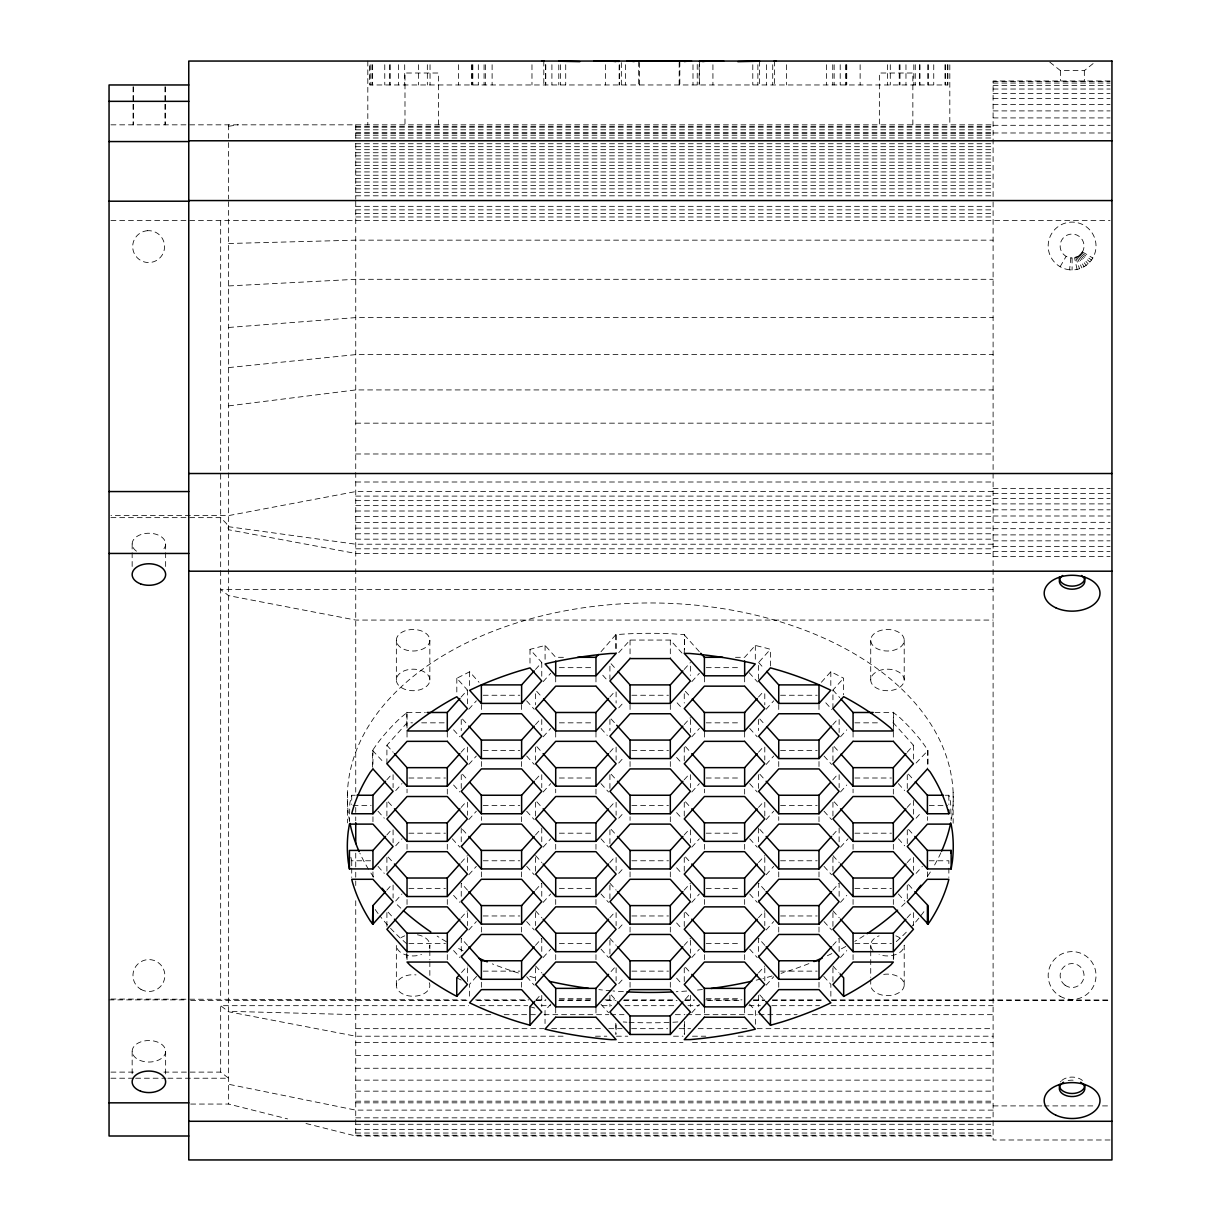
<?xml version="1.0" encoding="UTF-8"?>
<svg xmlns="http://www.w3.org/2000/svg" width="1221" height="1221" viewBox="0 0 1221 1221"><rect width="100%" height="100%" fill="white"/><g stroke="black" fill="none" stroke-linecap="round" stroke-linejoin="round"><path stroke-width="0.75" stroke-dasharray="5 3.75" d="M1069.596 269.81A23.916 23.916 0 0 1 1048.885 240.232A23.916 23.916 0 0 1 1081.058 223.84A23.916 23.916 0 0 1 1092.81 257.982C1088.247 266.025 1078.784 270.848 1069.596 269.81L1070.848 257.906L1069.611 257.707A11.966 11.966 0 0 1 1060.194 244.765A11.966 11.966 0 0 1 1072.099 234.05A11.966 11.966 0 0 1 1083.989 244.765L1083.989 247.268A11.966 11.966 0 0 1 1074.572 257.707L1070.848 257.906M355.265 795.253L351.724 795.253L349.862 802.884L349.42 820.405M1077.059 269.414L1074.572 257.707L1080.097 254.899L1083.012 250.885M1060.133 266.727L1066.116 256.379M372.542 767.078L372.542 750.427L376.663 744.444A302.961 194.734 0 0 1 400.381 717.948L407.036 712.484L407.036 730.982M386.904 763.751L386.904 745.253L407.036 722.832L412.515 722.832M386.798 779.837L391.819 774.236M461.126 697.069L467.429 690.063L456.822 678.265L469.612 671.794L479.014 682.28M395.711 790.613L401.999 783.623M468.788 709.248L476.343 700.854M386.798 835.011L391.819 829.41M461.126 752.258L466.163 746.657M535.47 669.49L541.758 662.484L529.99 649.374L545.085 645.482L555.708 657.31L566.697 657.31M395.711 845.802L401.999 838.796M468.788 764.438L476.343 756.028M543.131 681.669L550.686 673.259M386.798 890.201L391.819 884.599M461.126 807.432L466.163 801.831M535.47 724.664L540.506 719.062M601.007 651.709L615.872 634.63L626.129 633.928A302.961 194.734 0 0 1 673.671 633.897L684.508 634.615L684.508 649.419M395.711 900.976L401.999 893.97M468.788 819.612L476.343 811.202M543.131 736.843L550.686 728.433M618.726 652.67L630.051 640.063L670.314 640.063L681.959 653.037M461.126 862.606L467.429 855.6M535.47 779.837L540.506 774.236M609.813 697.069L614.85 691.468M468.788 874.785L476.343 866.376M543.131 792.017L550.686 783.623M618.726 707.859L623.763 702.258M684.264 653.403L684.508 634.615M461.126 917.78L467.429 910.774M535.47 835.011L540.506 829.41M609.813 752.258L614.85 746.657M684.157 669.49L690.445 662.484M468.788 929.959L476.343 921.565M543.131 847.191L550.686 838.796M618.726 763.033L623.763 757.432M691.803 681.669L699.358 673.259M461.507 972.542L467.429 965.964M535.47 890.201L541.758 883.195L541.758 898M609.813 807.432L614.85 801.831M684.157 724.664L690.445 717.658M770.405 665.994L770.405 649.328L765.872 648.03L755.311 645.436L744.657 657.31L735.5 657.31M476.648 976.388L469.566 984.279L469.566 999.083M543.131 902.38L550.686 893.97M618.726 818.207L623.763 812.606M691.803 736.843L699.358 728.433M758.607 679.135L758.607 662.484L770.405 649.328M535.47 945.375L541.758 938.369L541.758 953.174M609.813 862.606L614.85 857.005M684.157 779.837L689.193 774.236M758.5 697.069L763.522 691.468M543.131 957.554L550.686 949.144M618.726 873.381L623.763 867.78M691.803 792.017L699.358 783.623M766.147 709.248L773.702 700.854M535.851 1000.121L540.582 994.856M609.813 917.78L614.85 912.179M684.157 835.011L689.193 829.41M758.5 752.258L763.522 746.657M821.367 682.264L830.814 671.733L843.619 678.189L843.619 694.841M550.976 1003.998L545.039 1010.606L545.039 1023.549M618.726 928.571L623.763 922.954M691.803 847.191L699.358 838.796M766.147 764.438L773.702 756.028M832.936 708.577L832.936 690.063L843.619 678.189M611.065 971.565L614.85 967.353M684.157 890.201L690.445 883.195M758.5 807.432L763.522 801.831M832.829 724.664L837.865 719.062M618.726 983.744L623.763 978.143M691.803 902.38L699.358 893.97M766.147 819.612L773.702 811.202M840.491 736.843L846.779 729.837M684.157 945.375L690.445 938.369M758.5 862.606L764.789 855.6M832.829 779.837L837.865 774.236M893.329 730.982L893.329 712.484L899.74 717.536A302.961 194.734 0 0 1 923.564 743.986L928.036 750.427L928.036 767.078M691.803 957.554L699.358 949.144M766.147 874.785L773.702 866.376M840.491 792.017L846.779 785.011M685.408 999.144L689.193 994.947M758.5 917.78L764.789 910.774M832.829 835.011L837.865 829.41M907.172 752.258L913.461 745.253L893.329 722.832L889.682 722.832M691.803 1012.728L699.358 1004.318M766.147 929.959L773.702 921.565M840.491 847.191L848.046 838.796M916.086 763.033L928.036 750.427M758.5 972.969L764.789 965.964M832.829 890.201L839.132 883.195L839.132 898M907.172 807.432L912.209 801.831M766.147 985.149L773.702 976.739M840.491 902.38L846.779 895.375M916.086 818.207L921.122 812.606M832.829 945.375L839.132 938.369L839.132 953.174M907.172 862.606L912.209 857.005M840.491 957.554L846.779 950.548M916.086 873.381L922.374 866.376M907.172 917.78L912.209 912.179M896.275 941.605L900.182 938.14A302.961 194.734 0 0 0 908.806 929.593M1049.785 62.118L1060.423 70.62L1084.34 70.62L1094.962 62.118M228.632 126.282L238.156 124.832M228.632 405.891L355.738 389.926L993.1 389.926M228.632 367.597L355.738 354.609L993.1 354.609M228.632 327.472L355.738 317.597L993.1 317.597M677.823 1021.946L674.45 1022.175A302.961 194.734 0 0 1 628.662 1022.298M228.632 285.943L355.738 279.304L993.1 279.304M228.632 243.498L355.738 240.155L993.1 240.155M1110.072 80.983L993.1 80.983L993.1 201.099M993.1 81.532L1110.072 81.532M993.1 83.059L1110.072 83.059M993.1 85.577L1110.072 85.577M993.1 89.026L1110.072 89.026M993.1 93.376L1110.072 93.376M993.1 98.519L1110.072 98.519M993.1 104.396L1110.072 104.396M993.1 110.897L1110.072 110.897M993.1 117.918L1110.072 117.918M110.943 124.832L993.1 124.832M993.1 125.305L1110.072 125.305M355.738 126.343L993.1 126.343M355.738 127.213L993.1 127.213M355.738 129.808L993.1 129.808M355.738 132.478L993.1 132.478M993.1 132.982L1110.072 132.982M355.738 133.501L993.1 133.501M355.738 135.21L993.1 135.21M355.738 137.988L993.1 137.988M355.738 143.742L993.1 143.742M355.738 146.688L993.1 146.688M355.738 149.679L993.1 149.679M355.738 152.732L993.1 152.732M355.738 155.83L993.1 155.83M355.738 158.974L993.1 158.974M355.738 162.149L993.1 162.149M355.738 165.369L993.1 165.369M355.738 168.635L993.1 168.635M355.738 171.932L993.1 171.932M355.738 175.259L993.1 175.259M355.738 178.617L993.1 178.617M355.738 182.005L993.1 182.005M355.738 185.424L993.1 185.424M355.738 188.858L993.1 188.858M355.738 192.323L993.1 192.323M355.738 195.803L993.1 195.803M355.738 206.334L993.1 206.334M355.738 209.875L993.1 209.875M355.738 213.416L993.1 213.416M355.738 216.956L993.1 216.956M110.943 220.497L1110.072 220.497M355.738 423.168L993.1 423.168M355.738 453.983L993.1 453.983M355.738 482.005L993.1 482.005M993.1 488.553L1110.072 488.553M993.1 491.559L355.738 491.559L228.632 515.598L110.943 515.598M993.1 493.406L1110.072 493.406M355.738 496.108L993.1 496.108M993.1 498.382L1110.072 498.382M355.738 500.641L993.1 500.641M993.1 503.891L1110.072 503.891M355.738 505.631L993.1 505.631M993.1 509.813L1110.072 509.813M355.738 511.004L993.1 511.004M993.1 515.995L1110.072 515.995M355.738 516.62L993.1 516.62M110.943 517.643L220.665 517.643L226.587 523.717L228.632 529.761L355.738 553.449L993.1 553.449M355.738 522.374L1110.072 522.329M355.738 528.128L993.1 528.128M993.1 528.678L1110.072 528.678M355.738 533.76L993.1 533.76M993.1 534.89L1110.072 534.89M355.738 539.163L993.1 539.163M993.1 540.842L1110.072 540.842M993.1 544.215L355.738 544.215L228.632 526.724M993.1 546.413L1110.072 546.413M355.738 548.809L993.1 548.809M993.1 551.465L1110.072 551.465M993.1 556.394L1110.072 556.394M993.1 589.529L220.665 589.529L228.632 595.634L355.738 620.07L993.1 620.07M559.371 667.658L594.139 667.658M706.226 667.658L740.994 667.658M483.195 695.253L519.81 695.253M631.883 695.253L668.482 695.253M780.57 695.253L817.17 695.253M407.036 712.484L425.335 712.484M875.03 712.484L893.329 712.484M421.672 722.832L447.298 722.832M559.371 722.832L594.139 722.832M706.226 722.832L740.994 722.832M854.898 722.832L878.693 722.832M372.542 750.427L384.279 763.033M483.195 750.427L519.81 750.427M631.883 750.427L668.482 750.427M780.57 750.427L817.17 750.427M408.867 778.006L445.467 778.006M559.371 778.006L594.139 778.006M706.226 778.006L740.994 778.006M854.898 778.006L891.498 778.006M945.268 795.253L948.839 795.253L950.61 802.38L951.144 820.405M353.052 805.601L371.138 805.601M483.195 805.601L519.81 805.601M631.883 805.601L668.482 805.601M780.57 805.601L817.17 805.601M929.242 805.601L947.481 805.601M408.867 833.195L445.467 833.195M559.371 833.195L594.139 833.195M706.226 833.195L740.994 833.195M854.898 833.195L891.498 833.195M350.839 857.249L351.724 860.774L371.184 860.774M483.195 860.774L519.81 860.774M631.883 860.774L668.482 860.774M780.57 860.774L817.17 860.774M929.196 860.774L948.854 860.774L948.854 866.33M408.867 888.369L445.467 888.369M559.371 888.369L594.139 888.369M706.226 888.369L740.994 888.369M854.898 888.369L891.498 888.369M483.195 915.964L519.81 915.964M631.883 915.964L668.482 915.964M780.57 915.964L817.17 915.964M408.867 943.543L445.467 943.543M559.371 943.543L594.139 943.543M706.226 943.543L740.994 943.543M854.898 943.543L891.498 943.543M483.195 971.138L519.81 971.138M631.883 971.138L668.482 971.138M780.57 971.138L817.17 971.138M559.371 998.717L594.139 998.717M706.226 998.717L740.994 998.717M110.943 999.037L467.994 999.877M109.051 999.877L186.874 999.877M475.595 999.877L528.876 999.877M536.477 999.877L545.985 999.877M559.31 999.877L593.559 999.877M604.975 999.877L614.484 999.877M623.992 999.877L675.366 999.877M684.874 999.877L694.398 999.877M705.814 999.877L741.956 999.877M753.372 999.877L764.789 999.877M772.405 999.877L823.763 999.877M831.379 999.877L1110.072 999.968M190.674 1000.503L469.154 1000.503M476.785 1000.503L528.296 1000.503M535.912 1000.503L545.451 1000.503M558.806 1000.503L593.147 1000.503M606.486 1000.503L616.025 1000.503M623.656 1000.503L677.06 1000.503M684.691 1000.503L694.23 1000.503M707.585 1000.503L741.925 1000.503M753.357 1000.503L764.804 1000.503M772.435 1000.503L823.931 1000.503M831.562 1000.503L1110.042 1000.503M167.888 1078.219L228.632 1078.219L220.665 1072.114L220.665 1005.677L468.605 1005.677M480.051 1005.677L527.731 1005.677M541.086 1005.677L550.61 1005.677M602.106 1005.677L611.645 1005.677M624.999 1005.677L676.495 1005.677M687.942 1005.677L699.374 1005.677M748.961 1005.677L760.408 1005.677M771.855 1005.677L819.535 1005.677M830.982 1005.677L993.1 1005.677M490.811 1014.666L355.738 1014.666L228.632 1011.324M504.136 1014.666L536.477 1014.666M544.093 1014.666L608.775 1014.666M610.683 1014.666L623.992 1014.666M675.366 1014.666L684.874 1014.666M686.782 1014.666L757.173 1014.666M759.08 1014.666L797.13 1014.666M812.347 1014.666L993.1 1014.666M355.738 1028.662L544.093 1028.662M551.694 1028.662L601.175 1028.662M608.775 1028.662L622.1 1028.662M631.608 1028.662L667.75 1028.662M679.166 1028.662L690.582 1028.662M698.198 1028.662L749.572 1028.662M757.173 1028.662L993.1 1028.662M563.11 1036.202L355.738 1036.202L228.632 1011.782L220.665 1005.677M595.466 1036.202L606.868 1036.202M616.391 1036.202L627.808 1036.202M673.458 1036.202L682.982 1036.202M692.49 1036.202L705.814 1036.202M738.156 1036.202L993.1 1036.202M355.738 1042.368L604.975 1042.368M618.284 1042.368L682.982 1042.368M692.49 1042.368L993.1 1042.368M355.738 1055.616L993.1 1055.616M355.738 1068.253L993.1 1068.253M110.943 1072.114L133.638 1072.114M163.904 1072.114L220.665 1072.114M110.943 1078.219L133.715 1078.219M135.623 1078.219L165.995 1078.219M355.738 1080.142L993.1 1080.142M355.738 1091.162L993.1 1091.162M355.738 1101.189L993.1 1101.189M355.738 1102.838L993.1 1102.838M190.674 1104.059L228.632 1104.059L287.576 1118.879M993.1 1105.905L1042.154 1105.905M1044.031 1105.905L1094.978 1105.905M1102.517 1105.905L1110.072 1105.905M993.1 1110.118L355.738 1110.118L228.632 1084.279M355.738 1117.841L993.1 1117.841M355.738 1124.282L993.1 1124.282M355.738 1129.364L993.1 1129.364M355.738 1133.042L993.1 1133.042M355.738 1135.255L993.1 1135.255M305.998 1123.503L355.738 1136.003L993.1 1136.003M1110.072 1139.987L993.1 1139.987L993.1 202.289M623.198 1021.962L626.907 1022.206M529.945 1006.699L534.706 1008.058M456.761 977.823L461.462 980.265M1082.447 251.999L1092.81 257.982M1081.76 253.052L1091.437 260.073M406.791 943.818L400.824 938.552A302.961 194.734 0 0 1 388.675 926.266M1080.982 254.014L1089.865 262.027M1080.097 254.899L1088.094 263.797M832.936 690.063L839.743 697.634M908.409 774.099L914.071 780.402M825.793 702.808L831.852 709.554M898.366 783.623L904.654 790.613M758.607 662.484L764.27 668.787M834.08 746.504L839.743 752.808M908.546 829.41L913.567 835.011M749.175 672.695L757.508 681.974M824.022 756.028L831.577 764.438M898.366 838.796L904.654 845.802M684.264 634.889L699.541 651.907M759.737 718.925L765.399 725.228M834.202 801.831L839.239 807.432M908.546 884.599L913.567 890.201M749.694 728.433L757.234 736.843M824.022 811.202L831.577 819.612M898.366 893.97L904.654 900.976M685.393 691.33L691.055 697.634M759.859 774.236L764.895 779.837M832.936 855.6L839.239 862.606M677.106 702.808L681.959 708.211M749.694 783.623L757.234 792.017M824.022 866.376L831.577 874.785M611.049 663.736L616.712 670.054M685.515 746.657L690.552 752.258M759.859 829.41L764.895 835.011M832.936 910.774L839.239 917.78M602.762 675.213L607.615 680.616M676.602 757.432L681.639 763.033M749.694 838.796L757.234 847.191M824.022 921.565L831.577 929.959M611.049 718.925L615.582 723.961M685.515 801.831L690.552 807.432M764.895 890.201L758.607 883.195L758.607 901.693M832.936 965.964L838.903 972.588M601.007 728.433L607.295 735.439M676.602 812.606L681.639 818.207M749.694 893.97L757.234 902.38M823.748 976.418L830.86 984.34L830.86 997.298M536.706 691.33L542.368 697.634M611.172 774.236L616.208 779.837M685.515 857.005L690.552 862.606M764.895 945.375L758.607 938.369L758.607 956.867M526.663 700.854L534.218 709.248M601.007 783.623L608.562 792.017M676.602 867.78L681.639 873.381M749.694 949.144L757.234 957.554M536.843 746.657L541.865 752.258M611.172 829.41L616.208 835.011M685.515 912.179L690.552 917.78M759.783 994.871L764.529 1000.152M526.663 756.028L534.218 764.438M601.007 838.796L608.562 847.191M676.602 922.954L681.639 928.571M749.419 1004.028L755.372 1010.652L755.372 1025.457M462.5 719.062L467.536 724.664M536.843 801.831L541.865 807.432M609.92 883.195L616.208 890.201M685.515 967.353L689.3 971.565M453.586 729.837L459.874 736.843M526.663 811.202L534.218 819.612M601.007 893.97L608.562 902.38M676.602 978.143L681.639 983.744M462.5 774.236L467.536 779.837M535.576 855.6L541.865 862.606M609.92 938.369L616.208 945.375M453.586 785.011L459.874 792.017M526.663 866.376L534.218 874.785M601.007 949.144L608.562 957.554M386.904 745.253L393.193 752.258M462.5 829.41L467.536 835.011M535.576 910.774L541.865 917.78M611.172 994.947L614.957 999.144M452.319 838.796L459.874 847.191M526.663 921.565L534.218 929.959M601.007 1004.318L608.562 1012.728M388.156 801.831L393.193 807.432M467.536 890.201L461.248 883.195L461.248 901.693M535.576 965.964L541.865 972.969M377.991 811.202L384.279 818.207M453.586 895.375L459.874 902.38M526.663 976.739L534.218 985.149M388.156 857.005L393.193 862.606M467.536 945.375L461.248 938.369L461.248 956.867M377.991 866.376L384.279 873.381M453.586 950.548L459.874 957.554M388.156 912.179L393.193 917.78M1079.12 255.693L1086.156 265.369M375.198 909.508L376.999 912.118A302.961 194.734 0 0 0 378.998 914.727M1078.067 256.379L1084.05 266.727M1076.953 256.944L1081.821 267.872M1075.793 257.387L1079.486 268.757M1084.34 70.62L1084.34 80.983M1072.099 257.982L1072.099 269.933M1060.423 70.62L1060.423 80.983M953.128 792.353L953.158 823.213M949.816 64.805L949.816 124.832M948.839 795.253L948.839 804.502M948.854 868.177L948.854 877.441M947.908 64.728L947.908 84.966L369.719 84.966L369.719 64.728M947.45 64.728L947.45 84.966M945.649 64.728L945.649 84.966M944.993 64.728L944.993 84.966M933.744 64.728L933.744 84.966M928.601 64.728L928.601 84.966M927.746 64.728L927.746 84.966M927.411 750.427L927.411 768.925M927.411 816.712L927.411 820.405M927.411 871.886L927.411 877.441M919.932 64.728L919.932 84.966M919.672 64.728L919.672 84.966M915.262 64.728L915.262 84.966M913.812 64.728L913.812 84.966M913.461 745.253L913.461 760.057M913.461 800.427L913.461 815.231M913.461 857.447L913.461 870.405M913.461 912.636L913.461 925.579M912.85 124.832L912.85 73.016L879.364 73.016L879.364 124.832M907.279 774.694L907.279 791.345M907.279 829.868L907.279 846.519M907.279 885.042L907.279 901.693M905.967 64.728L905.967 84.966M904.212 640.247L904.212 679.944A16.743 10.76 0 0 1 879.105 689.27A16.743 10.76 0 0 1 879.105 670.634A16.743 10.76 0 0 1 904.212 679.944M904.212 984.874L904.212 945.176A16.743 10.76 0 0 1 879.105 954.501M899.999 64.728L899.999 84.966M899.236 64.728L899.236 84.966M893.635 712.148L893.635 726.953M893.68 953.174L893.68 960.576M893.329 732.081L893.329 741.345M893.329 789.117L893.329 796.519M893.329 844.291L893.329 851.693M893.329 899.465L893.329 905.02M893.329 954.654L893.329 960.194M890.292 64.728L890.292 84.966M887.591 64.728L887.591 84.966M870.726 640.247L870.726 679.944M870.726 945.176L870.726 948.961M870.726 950.838L870.726 977.304M870.726 979.196L870.726 984.874A16.743 10.76 0 0 0 888.934 995.588A16.743 10.76 0 0 0 903.967 982.997A16.743 10.76 0 0 0 883.134 974.48M860.133 64.728L860.133 84.966M853.067 732.081L853.067 741.345M853.067 789.117L853.067 792.811M853.067 844.291L853.067 849.847M853.067 899.465L853.067 905.02M853.067 954.654L853.067 960.194M846.748 64.728L846.748 84.966M846.321 64.728L846.321 84.966M845.39 64.728L845.39 84.966M840.201 64.728L840.201 84.966M839.132 719.505L839.132 732.463M839.132 774.694L839.132 787.637M839.132 828.021L839.132 842.826M834.157 64.728L834.157 84.966M832.753 64.728L832.753 84.966M832.936 747.099L832.936 763.751M832.936 802.273L832.936 818.925M832.936 857.447L832.936 874.114M832.936 912.636L832.936 929.288M832.936 967.81L832.936 984.462M830.814 671.733L830.814 688.385M826.403 64.728L826.403 84.966M819.001 704.502L819.001 711.904M819.001 761.522L819.001 768.925M819.001 816.712L819.001 824.114M819.001 871.886L819.001 877.441M819.001 927.06L819.001 934.462M819.001 982.233L819.001 989.636M786.538 64.728L786.538 84.966M778.739 704.502L778.739 711.904M778.739 761.522L778.739 767.078M778.739 816.712L778.739 820.405M778.739 871.886L778.739 877.441M778.739 927.06L778.739 932.615M778.739 982.233L778.739 987.789M774.526 61.05L774.526 84.966M772.725 64.728L772.725 84.966M766.605 64.728L766.605 84.966M764.789 693.772L764.789 704.868M764.789 747.099L764.789 760.057M764.789 802.273L764.789 817.078M764.789 857.447L764.789 872.252M764.789 912.636L764.789 925.579M764.789 967.81L764.789 980.768M759.569 61.203L759.569 84.966M758.607 719.505L758.607 730.616M758.607 774.694L758.607 791.345M758.607 828.021L758.607 846.519M758.607 995.39L758.607 1006.501M757.875 64.728L757.875 84.966M755.311 645.436L755.311 660.24M752.792 64.728L752.792 84.966M744.657 676.907L744.657 686.156M744.657 732.081L744.657 741.345M744.657 789.117L744.657 796.519M744.657 844.291L744.657 851.693M744.657 899.465L744.657 906.867M744.657 954.654L744.657 960.194M744.657 1007.981L744.657 1017.23M712.927 64.728L712.927 84.966M704.395 676.907L704.395 684.309M704.395 732.081L704.395 739.483M704.395 789.117L704.395 792.811M704.395 844.291L704.395 849.847M704.395 899.465L704.395 905.02M704.395 954.654L704.395 960.194M704.395 1007.981L704.395 1015.384M699.45 61.34L699.45 84.966M699.114 64.728L699.114 84.966M697.237 64.454L697.237 84.966M692.994 64.728L692.994 84.966M690.445 666.178L690.445 675.442M690.445 719.505L690.445 732.463M690.445 774.694L690.445 787.637M690.445 829.868L690.445 842.826M690.445 885.042L690.445 898M690.445 940.216L690.445 953.174M690.445 995.39L690.445 1006.501M684.569 1021.473L684.569 1034.431M684.264 693.772L684.264 703.021M684.264 747.099L684.264 763.751M684.264 802.273L684.264 818.925M684.264 857.447L684.264 874.114M684.264 912.636L684.264 929.288M684.264 967.81L684.264 984.462M684.264 1024.831L684.264 1034.095M679.822 61.477L679.822 84.966M679.181 62.5L679.181 84.966M670.314 640.063L670.314 658.577M670.314 704.502L670.314 713.751M670.314 761.522L670.314 768.925M670.314 816.712L670.314 824.114M670.314 871.886L670.314 879.288M670.314 927.06L670.314 934.462M670.314 982.233L670.314 987.789M639.331 62.5L639.331 84.966M638.72 61.477L638.72 84.966M630.051 640.063L630.051 658.577M630.051 704.502L630.051 711.904M630.051 761.522L630.051 767.078M630.051 816.712L630.051 820.405M630.051 871.886L630.051 877.441M630.051 927.06L630.051 932.615M630.051 982.233L630.051 987.789M625.518 64.728L625.518 84.966M621.336 62.607L621.336 84.966M619.398 64.728L619.398 84.966M619.139 64.988L619.139 84.966M616.101 634.889L616.101 653.403M616.101 691.925L616.101 703.021M616.101 747.099L616.101 760.057M616.101 802.273L616.101 815.231M616.101 857.447L616.101 870.405M616.101 912.636L616.101 925.579M616.101 967.81L616.101 980.768M616.101 1024.831L616.101 1034.095M615.872 634.63L615.872 649.435M615.811 1023.32L615.811 1034.416M609.92 666.178L609.92 679.135M609.92 719.505L609.92 730.616M609.92 774.694L609.92 791.345M609.92 829.868L609.92 846.519M609.92 885.042L609.92 901.693M609.92 940.216L609.92 956.867M609.92 995.39L609.92 1006.501M605.585 64.728L605.585 84.966M595.97 676.907L595.97 686.156M595.97 732.081L595.97 741.345M595.97 789.117L595.97 796.519M595.97 844.291L595.97 851.693M595.97 899.465L595.97 906.867M595.97 954.654L595.97 962.056M595.97 1007.981L595.97 1017.23M565.72 64.728L565.72 84.966M560.485 64.728L560.485 84.966M558.791 64.866L558.791 84.966M555.708 676.907L555.708 684.309M555.708 732.081L555.708 739.483M555.708 789.117L555.708 792.811M555.708 844.291L555.708 849.847M555.708 899.465L555.708 905.02M555.708 954.654L555.708 960.194M555.708 1007.981L555.708 1015.384M551.907 64.728L551.907 84.966M545.787 64.728L545.787 84.966M545.451 64.728L545.451 84.966M545.085 645.482L545.085 660.286M543.818 61.065L543.818 84.966M541.758 662.484L541.758 679.135M541.758 719.505L541.758 730.616M541.758 774.694L541.758 787.637M541.758 828.021L541.758 842.826M541.758 995.39L541.758 1006.501M535.576 693.772L535.576 704.868M535.576 747.099L535.576 760.057M535.576 802.273L535.576 818.925M535.576 857.447L535.576 874.114M535.576 912.636L535.576 925.579M535.576 967.81L535.576 980.768M531.974 64.728L531.974 84.966M529.99 649.374L529.99 666.025M521.626 704.502L521.626 713.751M521.626 761.522L521.626 768.925M521.626 816.712L521.626 824.114M521.626 871.886L521.626 879.288M521.626 927.06L521.626 934.462M521.626 982.233L521.626 989.636M492.109 64.728L492.109 84.966M485.5 64.728L485.5 84.966M484.081 64.728L484.081 84.966M481.364 704.502L481.364 711.904M481.364 761.522L481.364 767.078M481.364 816.712L481.364 820.405M481.364 871.886L481.364 877.441M481.364 927.06L481.364 932.615M481.364 982.233L481.364 987.789M478.311 64.728L478.311 84.966M472.832 64.728L472.832 84.966M472.191 64.728L472.191 84.966M471.474 64.728L471.474 84.966M469.612 671.794L469.612 688.461M467.429 690.063L467.429 706.73M467.429 747.099L467.429 760.057M467.429 802.273L467.429 815.231M467.429 857.447L467.429 870.405M467.429 912.636L467.429 925.579M467.429 967.81L467.429 984.462M461.248 719.505L461.248 730.616M461.248 774.694L461.248 791.345M461.248 828.021L461.248 846.519M458.379 64.728L458.379 84.966M456.822 678.265L456.822 694.917M447.298 732.081L447.298 741.345M447.298 789.117L447.298 796.519M447.298 844.291L447.298 851.693M447.298 899.465L447.298 906.867M447.298 954.654L447.298 962.056M438.476 124.832L438.476 73.016L404.99 73.016L404.99 124.832M430.036 64.728L430.036 84.966M429.838 640.247A16.743 10.76 0 0 1 404.731 649.572A16.743 10.76 0 0 1 404.731 630.936A16.743 10.76 0 0 1 429.838 640.247L429.838 679.944M429.838 945.176L429.838 948.839M429.838 950.671L429.838 959.828M429.838 961.66L429.838 976.327M427.335 64.728L427.335 84.966M418.513 64.728L418.513 84.966M407.036 732.081L407.036 739.483M407.036 789.117L407.036 792.811M407.036 844.291L407.036 849.847M407.036 899.465L407.036 905.02M407.036 954.654L407.036 960.194M406.822 712.255L406.822 727.044M406.791 953.067L406.791 960.469M404.7 64.728L404.7 84.966M398.58 64.728L398.58 84.966M396.352 640.247L396.352 679.944M396.352 985.484L396.352 945.176A16.743 10.76 0 0 0 421.474 954.501M393.086 774.694L393.086 787.637M393.086 829.868L393.086 842.826M393.086 885.042L393.086 898M390.247 64.728L390.247 84.966M389.392 64.728L389.392 84.966M386.904 802.273L386.904 818.925M386.904 857.447L386.904 874.114M386.904 912.636L386.904 929.288M384.768 64.728L384.768 84.966M372.954 750.427L372.954 768.925M372.954 816.712L372.954 824.114M372.954 871.886L372.954 879.288M372.634 64.728L372.634 84.966M371.978 64.728L371.978 84.966M370.177 64.728L370.177 84.966M367.811 61.05L367.811 124.832M355.738 124.832L355.738 138.339M355.738 143.422L355.738 199.328M355.738 201.206L355.738 792.17M355.738 807.417L355.738 815.033M355.738 816.941L355.738 820.756M355.738 853.143L355.738 870.298M355.738 872.206L355.738 885.53M355.738 900.777L355.738 1136.003M351.724 795.253L351.724 804.502M351.724 860.774L351.724 866.33M351.724 868.177L351.724 877.426M347.42 792.841L347.42 822.908M228.632 124.832L228.632 138.278M228.632 142.598L228.632 198.962M228.632 201.618L228.632 1104.059M220.665 220.497L220.665 568.849M220.665 570.604L220.665 999.037M165.644 543.986L165.644 567.338M165.644 1051.281A16.743 10.76 0 0 1 140.537 1060.606A16.743 10.76 0 0 1 140.537 1041.971A16.743 10.76 0 0 1 165.644 1051.281L165.644 1074.633M165.491 86.859L165.491 124.832M164.942 86.859L164.942 124.832M133.608 86.859L133.608 124.832M133.058 86.859L133.058 124.832M132.158 543.986L132.158 567.338M132.158 1051.281L132.158 1074.633M872.969 950.548A16.743 10.76 0 0 1 879.105 935.851M895.848 935.851A16.743 10.76 0 0 1 901.968 939.788M417.429 934.782A16.743 10.76 0 0 1 429.273 947.954M401.266 937.56A16.743 10.76 0 0 1 404.731 935.851M136.462 551.19A16.743 10.76 0 0 1 137.271 536.248A16.743 10.76 0 0 1 160.531 536.248A16.743 10.76 0 0 1 161.355 551.19M349.633 821.672A302.961 194.734 0 0 1 649.893 602.96A302.961 194.734 0 0 1 951.037 821.184M940.887 852.762A302.961 194.734 0 0 1 933.271 867.246M930.341 871.992A302.961 194.734 0 0 1 926.129 878.22M905.204 902.93A302.961 194.734 0 0 1 900.182 907.798M863.98 935.729A302.961 194.734 0 0 1 854.761 941.391M845.832 946.443A302.961 194.734 0 0 1 838.155 950.472M831.867 953.586A302.961 194.734 0 0 1 827.075 955.845M808.913 963.613A302.961 194.734 0 0 1 781.058 973.351M772.054 976.006A302.961 194.734 0 0 1 762.911 978.479M761.065 978.952A302.961 194.734 0 0 1 755.509 980.31M702.411 989.529A302.961 194.734 0 0 1 693.711 990.429M686.721 991.025A302.961 194.734 0 0 1 676.205 991.727M623.397 991.666A302.961 194.734 0 0 1 612.881 990.948M611.126 990.796A302.961 194.734 0 0 1 598.931 989.62M534.706 977.7A302.961 194.734 0 0 1 527.411 975.701M518.421 973.015A302.961 194.734 0 0 1 492.322 963.873M463.034 950.777A302.961 194.734 0 0 1 455.341 946.763M446.382 941.727A302.961 194.734 0 0 1 437.133 936.08M400.824 908.195A302.961 194.734 0 0 1 395.802 903.357M373.672 877.136A302.961 194.734 0 0 1 370.528 872.45M368.544 869.306A302.961 194.734 0 0 1 359.905 853.25M923.9 911.66A302.961 194.734 0 0 1 919.886 916.879M918.848 918.177A302.961 194.734 0 0 1 911.141 927.09M387.545 924.999A302.961 194.734 0 0 1 380.006 916.04M1068.146 1080.554A12.759 8.196 0 0 1 1076.037 1080.554M1060.438 1081.959A12.759 8.196 0 0 1 1061.049 1081.196M1061.766 1080.478A12.759 8.196 0 0 1 1082.417 1080.478M429.273 982.691A16.743 10.76 0 0 1 415.048 996.168A16.743 10.76 0 0 1 396.367 985.164A16.743 10.76 0 0 1 416.01 974.892M147.665 230.693L146.016 230.876A15.949 15.949 0 0 0 135.974 256.303A15.949 15.949 0 0 0 163.141 253.235A15.949 15.949 0 0 0 147.665 230.693M1060.133 996.244A23.916 23.916 0 0 0 1096.015 975.533A23.916 23.916 0 0 0 1060.133 954.822A23.916 23.916 0 0 0 1060.133 996.244M1065.063 985.21A11.966 11.966 0 0 0 1083.989 976.785A11.966 11.966 0 0 0 1067.23 964.605A11.966 11.966 0 0 0 1065.063 985.21M875.64 647.863A16.743 10.76 0 0 0 903.647 643.04A16.743 10.76 0 0 0 883.134 629.853A16.743 10.76 0 0 0 875.64 647.863M140.934 989.346A15.949 15.949 0 0 0 164.85 975.533A15.949 15.949 0 0 0 140.934 961.721A15.949 15.949 0 0 0 140.934 989.346M401.266 687.56A16.743 10.76 0 0 0 429.273 682.737A16.743 10.76 0 0 0 408.76 669.551A16.743 10.76 0 0 0 401.266 687.56"/><path stroke-width="1.5" d="M950.701 853.22L951.159 850.427L927.411 850.427L914.834 836.416M951.159 868.94L952.349 861.583A302.961 194.734 0 0 0 952.288 831.028L951.144 824.114L927.411 824.114L907.279 846.519L927.411 868.94L951.159 868.94L951.159 850.427M928.082 924.114L930.341 920.848A302.961 194.734 0 0 0 948.244 881.791L948.854 879.288L927.411 879.288L907.279 901.693L928.082 924.114L928.082 905.6L914.834 891.589M372.954 813.751L393.086 791.345L372.954 768.925L370.238 772.267A302.961 194.734 0 0 0 352.32 811.309L351.724 813.751L372.954 813.751L372.954 795.253L385.531 781.242M447.298 730.982L467.429 708.577L456.822 696.764L453.235 698.641A302.961 194.734 0 0 0 409.691 728.204L407.036 730.982L447.298 730.982L447.298 712.484L459.874 698.473M372.954 868.94L393.086 846.519L372.954 824.114L349.42 824.114L348.229 831.532A302.961 194.734 0 0 0 348.29 862.087L349.42 868.925L372.954 868.94L372.954 850.427L385.531 836.416M447.298 786.171L467.429 763.751L447.298 741.345L407.036 741.345L386.904 763.751L407.036 786.171L447.298 786.171L447.298 767.658L459.874 753.647M521.626 703.403L541.758 680.982L529.99 667.887L519.505 670.894A302.961 194.734 0 0 0 478.373 686.202L469.612 690.308L481.364 703.403L521.626 703.403L521.626 684.889L534.218 670.894M372.954 924.114L393.086 901.693L372.954 879.288L351.724 879.288L352.472 882.295A302.961 194.734 0 0 0 370.528 921.306L372.954 924.114L372.954 905.6L385.531 891.589M447.298 841.345L467.429 818.925L447.298 796.519L407.036 796.519L386.904 818.925L407.036 841.345L447.298 841.345L447.298 822.832L459.874 808.836M521.626 758.577L541.758 736.171L521.626 713.751L481.364 713.751L461.248 736.171L481.364 758.577L521.626 758.577L521.626 740.079L534.218 726.068M595.97 675.808L616.101 653.403L610.363 653.51A302.961 194.734 0 0 0 548.794 663.064L545.085 663.98L555.708 675.808L595.97 675.808L595.97 657.31L598.488 654.502M447.298 896.519L467.429 874.114L447.298 851.693L407.036 851.693L386.904 874.114L407.036 896.519L447.298 896.519L447.298 878.021L459.874 864.01M521.626 813.751L541.758 791.345L521.626 768.925L481.364 768.925L461.248 791.345L481.364 813.751L521.626 813.751L521.626 795.253L534.218 781.242M595.97 730.982L616.101 708.577L595.97 686.156L555.708 686.156L535.576 708.577L555.708 730.982L595.97 730.982L595.97 712.484L608.562 698.473M447.298 951.693L467.429 929.288L447.298 906.867L407.036 906.867L386.904 929.288L407.036 951.693L447.298 951.693L447.298 933.195L459.874 919.184M521.626 868.94L541.758 846.519L521.626 824.114L481.364 824.114L461.248 846.519L481.364 868.94L521.626 868.94L521.626 850.427L534.218 836.416M595.97 786.171L616.101 763.751L595.97 741.345L555.708 741.345L535.576 763.751L555.708 786.171L595.97 786.171L595.97 767.658L608.562 753.647M670.314 703.403L690.445 680.982L670.314 658.577L630.051 658.577L609.92 680.982L630.051 703.403L670.314 703.403L670.314 684.889L682.89 670.894M459.142 975.182L456.761 977.823L456.761 996.321L453.83 994.794A302.961 194.734 0 0 1 410.164 965.307L407.036 962.056L447.298 962.056L467.429 984.462L456.761 996.321M521.626 924.114L541.758 901.693L521.626 879.288L481.364 879.288L461.248 901.693L481.364 924.114L521.626 924.114L521.626 905.6L534.218 891.589M595.97 841.345L616.101 818.925L595.97 796.519L555.708 796.519L535.576 818.925L555.708 841.345L595.97 841.345L595.97 822.832L608.562 808.836M670.314 758.577L690.445 736.171L670.314 713.751L630.051 713.751L609.92 736.171L630.051 758.577L670.314 758.577L670.314 740.079L682.89 726.068M744.657 675.808L755.311 663.949L751.052 662.896A302.961 194.734 0 0 0 689.453 653.449L684.264 653.403L704.395 675.808L744.657 675.808L744.657 661.004M521.626 979.288L541.758 956.867L521.626 934.462L481.364 934.462L461.248 956.867L481.364 979.288L521.626 979.288L521.626 960.774L534.218 946.779M595.97 896.519L616.101 874.114L595.97 851.693L555.708 851.693L535.576 874.114L555.708 896.519L595.97 896.519L595.97 878.021L608.562 864.01M670.314 813.751L690.445 791.345L670.314 768.925L630.051 768.925L609.92 791.345L630.051 813.751L670.314 813.751L670.314 795.253L682.89 781.242M744.657 730.982L764.789 708.577L744.657 686.156L704.395 686.156L684.264 708.577L704.395 730.982L744.657 730.982L744.657 712.484L757.234 698.473M534.676 1001.434L529.945 1006.699L529.945 1025.213L520.207 1022.435A302.961 194.734 0 0 1 479.014 1007.188L469.566 1002.792L481.364 989.636L521.626 989.636L541.758 1012.056L529.945 1025.213M595.97 951.693L616.101 929.288L595.97 906.867L555.708 906.867L535.576 929.288L555.708 951.693L595.97 951.693L595.97 933.195L608.562 919.184M670.314 868.94L690.445 846.519L670.314 824.114L630.051 824.114L609.92 846.519L630.051 868.94L670.314 868.94L670.314 850.427L682.89 836.416M744.657 786.171L764.789 763.751L744.657 741.345L704.395 741.345L684.264 763.751L704.395 786.171L744.657 786.171L744.657 767.658L757.234 753.647M819.001 703.403L830.814 690.231L821.565 685.927A302.961 194.734 0 0 0 780.372 670.68L770.405 667.841L758.607 680.982L778.739 703.403L819.001 703.403L819.001 684.889L778.739 684.889L766.605 671.397M595.97 1006.882L616.101 984.462L595.97 962.056L555.708 962.056L535.576 984.462L555.708 1006.882L595.97 1006.882L595.97 988.369L608.562 974.358M670.314 924.114L690.445 901.693L670.314 879.288L630.051 879.288L609.92 901.693L630.051 924.114L670.314 924.114L670.314 905.6L682.89 891.589M744.657 841.345L764.789 818.925L744.657 796.519L704.395 796.519L684.264 818.925L704.395 841.345L744.657 841.345L744.657 822.832L757.234 808.836M819.001 758.577L839.132 736.171L819.001 713.751L778.739 713.751L758.607 736.171L778.739 758.577L819.001 758.577L819.001 740.079L831.577 726.068M670.314 979.288L690.445 956.867L670.314 934.462L630.051 934.462L609.92 956.867L630.051 979.288L670.314 979.288L670.314 960.774L682.89 946.779M744.657 896.519L764.789 874.114L744.657 851.693L704.395 851.693L684.264 874.114L704.395 896.519L744.657 896.519L744.657 878.021L757.234 864.01M819.001 813.751L839.132 791.345L819.001 768.925L778.739 768.925L758.607 791.345L778.739 813.751L819.001 813.751L819.001 795.253L830.326 782.646M670.314 1034.462L690.445 1012.056L670.314 989.636L630.051 989.636L609.92 1012.056L630.051 1034.462L670.314 1034.462L670.314 1015.964L682.89 1001.953M744.657 951.693L764.789 929.288L744.657 906.867L704.395 906.867L684.264 929.288L704.395 951.693L744.657 951.693L744.657 933.195L757.234 919.184M819.001 868.94L839.132 846.519L819.001 824.114L778.739 824.114L758.607 846.519L778.739 868.94L819.001 868.94L819.001 850.427L831.577 836.416M893.329 786.171L913.461 763.751L893.329 741.345L853.067 741.345L832.936 763.751L853.067 786.171L893.329 786.171L893.329 767.658L905.921 753.647M744.657 1006.882L764.789 984.462L744.657 962.056L704.395 962.056L684.264 984.462L704.395 1006.882L744.657 1006.882L744.657 988.369L757.234 974.358M819.001 924.114L839.132 901.693L819.001 879.288L778.739 879.288L758.607 901.693L778.739 924.114L819.001 924.114L819.001 905.6L831.577 891.589M893.329 841.345L913.461 818.925L893.329 796.519L853.067 796.519L832.936 818.925L853.067 841.345L893.329 841.345L893.329 822.832L905.921 808.836M819.001 979.288L839.132 956.867L819.001 934.462L778.739 934.462L758.607 956.867L778.739 979.288L819.001 979.288L819.001 960.774L831.577 946.779M893.329 896.519L913.461 874.114L893.329 851.693L853.067 851.693L832.936 874.114L853.067 896.519L893.329 896.519L893.329 878.021L905.921 864.01M893.329 951.693L913.461 929.288L893.329 906.867L853.067 906.867L832.936 929.288L853.067 951.693L893.329 951.693L893.329 933.195L905.921 919.184M843.665 996.397L847.343 994.474A302.961 194.734 0 0 0 890.872 964.911L893.329 962.056L853.067 962.056L832.936 984.462L843.665 996.397L843.665 977.884L840.094 973.915M770.466 1025.258L781.058 1022.221A302.961 194.734 0 0 0 822.206 1006.898L830.86 1002.853L819.001 989.636L778.739 989.636L758.607 1012.056L770.466 1025.258L770.466 1006.76L765.72 1001.479M683.607 61.05L634.905 61.05M702.014 61.05L699.45 61.34L723.656 61.05M737.85 61.645L759.569 61.203L755.784 61.05M562.728 61.05L558.791 61.203L579.777 61.645M544.307 61.05L541.727 61.05M775.9 61.05L774.206 61.05M188.767 84.966L109.051 84.966L109.051 1136.003L188.767 1136.003M109.051 101.343L188.767 101.343M188.767 140.781L1111.949 140.781M109.051 141.56L188.767 141.56M188.767 200.565L1111.949 200.565M109.051 201.206L188.767 201.206M188.767 473.519L1111.949 473.519M109.051 491.559L188.767 491.559M109.051 553.449L188.767 553.449M188.767 571.199L1111.949 571.199M577.67 657.31L595.97 657.31M700.762 653.25L704.395 657.31L722.695 657.31M521.626 684.889L481.364 684.889L481.364 703.403M617.933 671.397L630.051 684.889L670.314 684.889M427.167 712.484L447.298 712.484M543.589 698.992L555.708 712.484L595.97 712.484M692.261 698.992L704.395 712.484L744.657 712.484M840.948 698.992L853.067 712.484L873.198 712.484M853.067 730.982L893.329 730.982L890.399 727.808A302.961 194.734 0 0 0 846.748 698.305L843.619 696.687L832.936 708.577L853.067 730.982L853.067 712.484M468.788 726.068L481.364 740.079L521.626 740.079M616.712 725.228L630.051 740.079L670.314 740.079M766.605 726.571L778.739 740.079L819.001 740.079M394.444 753.647L407.036 767.658L447.298 767.658M543.131 753.647L555.708 767.658L595.97 767.658M691.803 753.647L704.395 767.658L744.657 767.658M840.948 754.166L853.067 767.658L893.329 767.658M357.036 795.253L372.954 795.253M470.054 782.646L481.364 795.253L521.626 795.253M617.475 781.242L630.051 795.253L670.314 795.253M766.147 781.242L778.739 795.253L819.001 795.253M915.292 781.745L927.411 795.253L943.482 795.253M948.839 813.751L948.107 810.82A302.961 194.734 0 0 0 930.036 771.794L927.411 768.925L907.279 791.345L927.411 813.751L948.839 813.751L948.839 810.057M394.444 808.836L407.036 822.832L447.298 822.832M543.131 808.836L555.708 822.832L595.97 822.832M691.803 808.836L704.395 822.832L744.657 822.832M840.491 808.836L853.067 822.832L893.329 822.832M372.954 850.427L349.42 850.427L349.42 868.925M468.788 836.416L481.364 850.427L521.626 850.427M617.475 836.416L630.051 850.427L670.314 850.427M766.147 836.416L778.739 850.427L819.001 850.427M394.444 864.01L407.036 878.021L447.298 878.021M543.131 864.01L555.708 878.021L595.97 878.021M691.803 864.01L704.395 878.021L744.657 878.021M840.491 864.01L853.067 878.021L893.329 878.021M372.954 905.6L372.481 924.114M468.788 891.589L481.364 905.6L521.626 905.6M617.475 891.589L630.051 905.6L670.314 905.6M766.147 891.589L778.739 905.6L819.001 905.6M394.444 919.184L407.036 933.195L447.298 933.195M543.131 919.184L555.708 933.195L595.97 933.195M691.803 919.184L704.395 933.195L744.657 933.195M840.491 919.184L853.067 933.195L893.329 933.195M468.788 946.779L481.364 960.774L521.626 960.774M617.475 946.779L630.051 960.774L670.314 960.774M766.147 946.779L778.739 960.774L819.001 960.774M543.131 974.358L555.708 988.369L595.97 988.369M691.803 974.358L704.395 988.369L744.657 988.369M617.475 1001.953L630.051 1015.964L670.314 1015.964M109.051 1102.838L188.767 1102.838M188.767 1121.29L1111.949 1121.29M593.971 61.05L619.139 61.355L616.498 61.05M927.411 795.253L927.411 813.751M927.411 850.427L927.411 868.94M927.411 905.6L927.411 924.114M853.067 767.658L853.067 786.171M853.067 822.832L853.067 841.345M853.067 878.021L853.067 896.519M853.067 933.195L853.067 951.693M778.739 684.889L778.739 703.403M778.739 740.079L778.739 758.577M778.739 795.253L778.739 813.751M778.739 850.427L778.739 868.94M778.739 905.6L778.739 924.114M778.739 960.774L778.739 979.288M704.395 657.31L704.395 675.808M704.395 712.484L704.395 730.982M704.395 767.658L704.395 786.171M704.395 822.832L704.395 841.345M704.395 878.021L704.395 896.519M704.395 933.195L704.395 951.693M704.395 988.369L704.395 1006.882M630.051 684.889L630.051 703.403M630.051 740.079L630.051 758.577M630.051 795.253L630.051 813.751M630.051 850.427L630.051 868.94M630.051 905.6L630.051 924.114M630.051 960.774L630.051 979.288M630.051 1015.964L630.051 1034.462M555.708 661.004L555.708 675.808M555.708 712.484L555.708 730.982M555.708 767.658L555.708 786.171M555.708 822.832L555.708 841.345M555.708 878.021L555.708 896.519M555.708 933.195L555.708 951.693M555.708 988.369L555.708 1006.882M481.364 740.079L481.364 758.577M481.364 795.253L481.364 813.751M481.364 850.427L481.364 868.94M481.364 905.6L481.364 924.114M481.364 960.774L481.364 979.288M407.036 767.658L407.036 786.171M407.036 822.832L407.036 841.345M407.036 878.021L407.036 896.519M407.036 933.195L407.036 951.693M355.738 822.649L355.738 843.619M950.701 822.862A302.961 194.734 0 0 1 941.62 851.129M920.909 885.24A302.961 194.734 0 0 1 916.727 890.399M897.588 910.179A302.961 194.734 0 0 1 867.169 933.668M822.206 958.042A302.961 194.734 0 0 1 813.949 961.568M751.785 981.18A302.961 194.734 0 0 1 711.065 988.476M672.679 991.91A302.961 194.734 0 0 1 626.907 991.849M588.537 988.354A302.961 194.734 0 0 1 549.526 981.348M487.271 961.843A302.961 194.734 0 0 1 479.014 958.332M430.799 931.928A302.961 194.734 0 0 1 403.434 910.591M384.218 890.842A302.961 194.734 0 0 1 382.081 888.262M359.172 851.617A302.961 194.734 0 0 1 349.969 823.366M1080.631 1082.264A12.759 8.196 0 0 1 1081.867 1093.619A12.759 8.196 0 0 1 1064.239 1094.81A12.759 8.196 0 0 1 1061.766 1083.531M1062.606 1082.859A12.759 8.196 0 0 1 1063.552 1082.264M1084.782 1084.446A12.759 8.196 0 0 1 1072.099 1093.497A12.759 8.196 0 0 1 1059.401 1084.446M1081.577 575.518A12.759 8.196 0 0 1 1080.951 586.904A12.759 8.196 0 0 1 1063.232 586.904A12.759 8.196 0 0 1 1062.606 575.518M1084.782 577.09A12.759 8.196 0 0 1 1072.099 586.141A12.759 8.196 0 0 1 1059.401 577.09M608.577 61.05A212.195 106.09 90 0 1 615.811 61.538M684.294 61.538A212.195 106.09 90 0 1 691.513 61.05M702.701 61.538A212.195 106.09 -90 0 1 709.935 61.05M626.999 61.05A212.195 106.09 -90 0 1 634.218 61.538M555.708 1017.23L545.039 1029.105L549.526 1030.203A302.961 194.734 0 0 0 611.126 1039.666L616.101 1039.636L595.97 1017.23L555.708 1017.23M704.395 1017.23L684.264 1039.636L690.216 1039.59A302.961 194.734 0 0 0 751.785 1030.036L755.372 1029.15L744.657 1017.23L704.395 1017.23M1111.949 61.05L188.767 61.05L188.767 1159.95L1111.949 1159.95L1111.949 61.05M140.537 1091.147A16.743 10.76 0 0 0 165.644 1081.821A16.743 10.76 0 0 0 140.537 1072.496A16.743 10.76 0 0 0 140.537 1091.147M140.537 583.852A16.743 10.76 0 0 0 165.644 574.526A16.743 10.76 0 0 0 140.537 565.201A16.743 10.76 0 0 0 140.537 583.852M1055.692 1115.078A27.9 17.933 0 0 0 1099.846 1102.441A27.9 17.933 0 0 0 1060.744 1084.172A27.9 17.933 0 0 0 1055.692 1115.078M1055.692 607.722A27.9 17.933 0 0 0 1099.846 595.085A27.9 17.933 0 0 0 1060.744 576.831A27.9 17.933 0 0 0 1055.692 607.722"/></g></svg>
